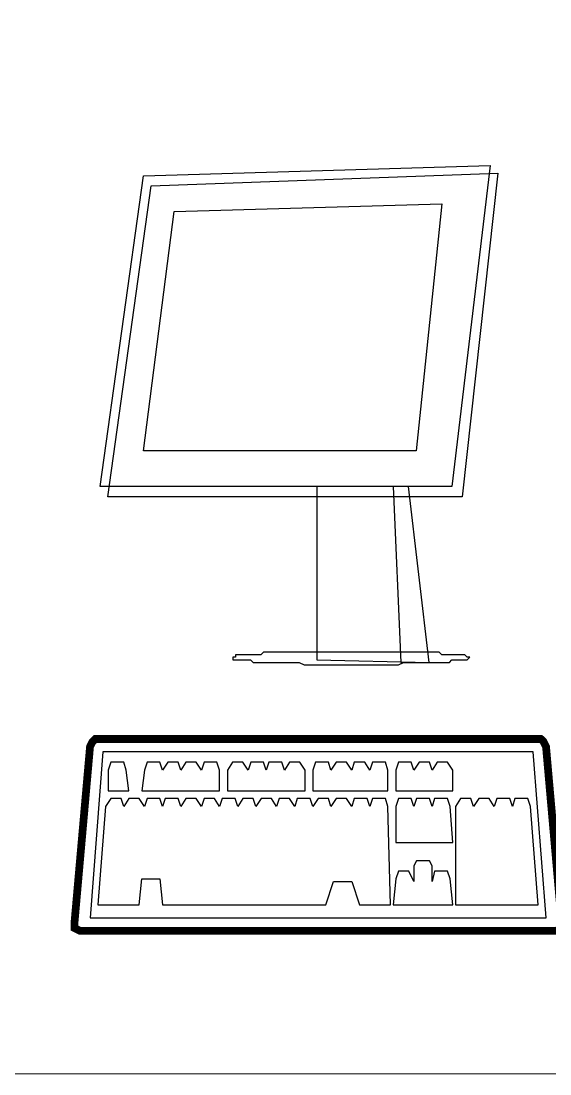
# Paper-space layout 'Sample Network Drawing - A1 Sheet' of a CAD drawing. Extents: x 49 to 806, y 22 to 564.
# Drawn here: x 374.92 to 395.42, y 305.87 to 346.7 of the extents above; entities that cross this region are included whole.
import ezdxf

# ---------------------------------------------------------------- set-up
doc = ezdxf.new("R2010")
doc.units = 0
for name, color, linetype, lineweight in [('G-ANNO-SYMB-EXST', 252, 'Continuous', 13), ('N-EQPM', 4, 'Continuous', 25), ('N-EQPM-EXST', 252, 'Continuous', 25)]:
    doc.layers.add(name, color=color, linetype=linetype, lineweight=lineweight)

psp = doc.layouts.new('Sample Network Drawing - A1 Sheet')

# ---------------------------------------------------------------- linework, layer by layer
at = {"layer": 'G-ANNO-SYMB-EXST', "ltscale": 10}
psp.add_lwpolyline([(321.726, 366.232), (472.061, 366.232), (472.061, 305.873), (321.726, 305.873)], close=True, dxfattribs=at)
at = {"layer": 'N-EQPM', "lineweight": 0}
psp.add_lwpolyline([(379.668, 330.034), (380.853, 339.319), (391.226, 339.616), (390.238, 330.034), (379.668, 330.034), (379.668, 330.034)], dxfattribs=at)
at = {"layer": 'N-EQPM-EXST', "lineweight": 30}
for points in [[(377.988, 328.651), (379.668, 340.702), (393.103, 341.098), (391.621, 328.651), (377.988, 328.651), (377.988, 328.651)], [(377.988, 328.651), (379.668, 340.702), (393.103, 341.098), (391.621, 328.651), (377.988, 328.651)], [(378.285, 328.255), (379.964, 340.307), (393.399, 340.801), (392.016, 328.255), (378.285, 328.255), (378.285, 328.255)], [(378.285, 328.255), (379.964, 340.307), (393.399, 340.801), (392.016, 328.255), (378.285, 328.255)], [(379.668, 330.034), (380.853, 339.319), (391.226, 339.616), (390.238, 330.034), (379.668, 330.034)], [(386.385, 328.651), (386.385, 321.933), (390.732, 321.834), (389.941, 328.651), (386.385, 328.651), (386.385, 328.651)], [(386.385, 328.651), (386.385, 321.933), (390.732, 321.834), (389.941, 328.651), (386.385, 328.651)], [(389.645, 321.834), (390.732, 321.834), (389.941, 328.651), (389.349, 328.651), (389.645, 321.834), (389.645, 321.834)], [(389.645, 321.834), (390.732, 321.834), (389.941, 328.651), (389.349, 328.651), (389.645, 321.834)], [(392.312, 322.032), (392.312, 322.032), (392.312, 322.032), (392.214, 322.032), (392.214, 322.032), (392.115, 322.131), (392.115, 322.131), (392.016, 322.131), (391.917, 322.131), (391.818, 322.131), (391.72, 322.131), (391.621, 322.131), (391.522, 322.131), (391.423, 322.131), (391.226, 322.131), (391.127, 322.23), (390.929, 322.23), (390.831, 322.23), (390.633, 322.23), (390.435, 322.23), (390.238, 322.23), (390.139, 322.23), (389.941, 322.23), (389.744, 322.23), (389.546, 322.23), (389.25, 322.23), (389.052, 322.23), (388.855, 322.23), (388.657, 322.23), (388.361, 322.23), (388.163, 322.23), (387.966, 322.23), (387.669, 322.23), (387.472, 322.23), (387.274, 322.23), (386.978, 322.23), (386.78, 322.23), (386.583, 322.23), (386.385, 322.23), (386.089, 322.23), (385.891, 322.23), (385.694, 322.23), (385.496, 322.23), (385.299, 322.23), (385.101, 322.23), (385.002, 322.23), (384.805, 322.23), (384.607, 322.23), (384.508, 322.23), (384.311, 322.23), (384.212, 322.131), (384.014, 322.131), (383.916, 322.131), (383.817, 322.131), (383.619, 322.131), (383.52, 322.131), (383.52, 322.131), (383.422, 322.131), (383.323, 322.131), (383.224, 322.131), (383.224, 322.032), (383.125, 322.032), (383.125, 322.032), (383.125, 322.032), (383.125, 322.032), (383.125, 322.032), (383.125, 322.032), (383.125, 321.933), (383.224, 321.933), (383.224, 321.933), (383.323, 321.933), (383.422, 321.933), (383.52, 321.933), (383.52, 321.933), (383.619, 321.933), (383.817, 321.933), (383.916, 321.834), (384.014, 321.834), (384.113, 321.834), (384.311, 321.834), (384.508, 321.834), (384.607, 321.834), (384.805, 321.834), (385.002, 321.834), (385.101, 321.834), (385.299, 321.834), (385.496, 321.834), (385.694, 321.834), (385.891, 321.736), (386.089, 321.736), (386.385, 321.736), (386.583, 321.736), (386.78, 321.736), (386.978, 321.736), (387.274, 321.736), (387.472, 321.736), (387.669, 321.736), (387.966, 321.736), (388.163, 321.736), (388.361, 321.736), (388.657, 321.736), (388.855, 321.736), (389.052, 321.736), (389.25, 321.736), (389.546, 321.736), (389.744, 321.834), (389.941, 321.834), (390.139, 321.834), (390.238, 321.834), (390.435, 321.834), (390.633, 321.834), (390.831, 321.834), (390.929, 321.834), (391.127, 321.834), (391.226, 321.834), (391.423, 321.834), (391.522, 321.834), (391.621, 321.933), (391.72, 321.933), (391.818, 321.933), (391.917, 321.933), (392.016, 321.933), (392.115, 321.933), (392.115, 321.933), (392.214, 321.933), (392.214, 321.933), (392.312, 322.032), (392.312, 322.032), (392.312, 322.032), (392.312, 322.032)], [(392.312, 322.032), (392.312, 322.032), (392.312, 322.032), (392.214, 322.032), (392.214, 322.032), (392.115, 322.131), (392.115, 322.131), (392.016, 322.131), (391.917, 322.131), (391.818, 322.131), (391.72, 322.131), (391.621, 322.131), (391.522, 322.131), (391.423, 322.131), (391.226, 322.131), (391.127, 322.23), (390.929, 322.23), (390.831, 322.23), (390.633, 322.23), (390.435, 322.23), (390.238, 322.23), (390.139, 322.23), (389.941, 322.23), (389.744, 322.23), (389.546, 322.23), (389.25, 322.23), (389.052, 322.23), (388.855, 322.23), (388.657, 322.23), (388.361, 322.23), (388.163, 322.23), (387.966, 322.23), (387.669, 322.23), (387.472, 322.23), (387.274, 322.23), (386.978, 322.23), (386.78, 322.23), (386.583, 322.23), (386.385, 322.23), (386.089, 322.23), (385.891, 322.23), (385.694, 322.23), (385.496, 322.23), (385.299, 322.23), (385.101, 322.23), (385.002, 322.23), (384.805, 322.23), (384.607, 322.23), (384.508, 322.23), (384.311, 322.23), (384.212, 322.131), (384.014, 322.131), (383.916, 322.131), (383.817, 322.131), (383.619, 322.131), (383.52, 322.131), (383.52, 322.131), (383.422, 322.131), (383.323, 322.131), (383.224, 322.131), (383.224, 322.032), (383.125, 322.032), (383.125, 322.032), (383.125, 322.032), (383.125, 322.032), (383.125, 322.032), (383.125, 322.032), (383.125, 321.933), (383.224, 321.933), (383.224, 321.933), (383.323, 321.933), (383.422, 321.933), (383.52, 321.933), (383.52, 321.933), (383.619, 321.933), (383.817, 321.933), (383.916, 321.834), (384.014, 321.834), (384.113, 321.834), (384.311, 321.834), (384.508, 321.834), (384.607, 321.834), (384.805, 321.834), (385.002, 321.834), (385.101, 321.834), (385.299, 321.834), (385.496, 321.834), (385.694, 321.834), (385.891, 321.736), (386.089, 321.736), (386.385, 321.736), (386.583, 321.736), (386.78, 321.736), (386.978, 321.736), (387.274, 321.736), (387.472, 321.736), (387.669, 321.736), (387.966, 321.736), (388.163, 321.736), (388.361, 321.736), (388.657, 321.736), (388.855, 321.736), (389.052, 321.736), (389.25, 321.736), (389.546, 321.736), (389.744, 321.834), (389.941, 321.834), (390.139, 321.834), (390.238, 321.834), (390.435, 321.834), (390.633, 321.834), (390.831, 321.834), (390.929, 321.834), (391.127, 321.834), (391.226, 321.834), (391.423, 321.834), (391.522, 321.834), (391.621, 321.933), (391.72, 321.933), (391.818, 321.933), (391.917, 321.933), (392.016, 321.933), (392.115, 321.933), (392.115, 321.933), (392.214, 321.933), (392.214, 321.933), (392.312, 322.032), (392.312, 322.032), (392.312, 322.032)]]:
    psp.add_lwpolyline(points, dxfattribs=at)
at = {"layer": 'N-EQPM-EXST', "ltscale": 3, "const_width": 0.301}
psp.add_lwpolyline([(395.069, 318.861), (377.79, 318.861), (377.689, 318.761), (377.589, 318.56), (376.986, 311.729), (376.986, 311.528), (377.187, 311.427), (395.672, 311.427), (395.873, 311.528), (395.873, 311.729), (395.27, 318.56), (395.17, 318.761), (395.069, 318.861), (395.069, 318.861)], dxfattribs=at)
at = {"layer": 'N-EQPM-EXST', "ltscale": 3}
for points in [[(377.589, 311.93), (395.27, 311.93), (394.768, 318.359), (378.091, 318.359), (377.589, 311.93), (377.589, 311.93)], [(379.096, 316.852), (378.995, 317.656), (378.995, 317.656), (378.895, 317.957), (378.393, 317.957), (378.292, 317.656), (378.292, 316.852), (379.096, 316.852), (379.096, 316.852)], [(381.909, 317.656), (381.708, 317.957), (381.306, 317.957), (381.105, 317.656), (381.005, 317.957), (380.603, 317.957), (380.402, 317.656), (380.301, 317.957), (379.799, 317.957), (379.699, 317.656), (379.598, 316.852), (382.612, 316.852), (382.612, 317.656), (382.512, 317.957), (382.009, 317.957), (381.909, 317.656), (381.909, 317.656)], [(385.124, 317.656), (385.023, 317.957), (384.521, 317.957), (384.42, 317.656), (384.32, 317.957), (383.818, 317.957), (383.717, 317.656), (383.516, 317.957), (383.114, 317.957), (382.913, 317.656), (382.913, 316.852), (385.927, 316.852), (385.927, 317.656), (385.726, 317.957), (385.325, 317.957), (385.124, 317.656), (385.124, 317.656)], [(388.439, 317.656), (388.238, 317.957), (387.836, 317.957), (387.736, 317.656), (387.535, 317.957), (387.133, 317.957), (386.932, 317.656), (386.831, 317.957), (386.329, 317.957), (386.229, 317.656), (386.229, 316.852), (389.142, 316.852), (389.142, 317.656), (389.042, 317.957), (388.539, 317.957), (388.439, 317.656), (388.439, 317.656)], [(391.654, 317.656), (391.453, 317.957), (391.051, 317.957), (390.85, 317.656), (390.749, 317.957), (390.348, 317.957), (390.147, 317.656), (390.046, 317.957), (389.544, 317.957), (389.443, 317.656), (389.443, 316.852), (391.654, 316.852), (391.654, 317.656), (391.654, 317.656)], [(378.192, 316.249), (377.89, 312.432), (379.498, 312.432), (379.598, 313.436), (380.301, 313.436), (380.402, 312.432), (386.731, 312.432), (387.032, 313.336), (387.736, 313.336), (388.037, 312.432), (389.243, 312.432), (389.142, 316.249), (389.042, 316.551), (388.539, 316.551), (388.439, 316.249), (388.338, 316.551), (387.836, 316.551), (387.736, 316.249), (387.535, 316.551), (387.133, 316.551), (386.932, 316.249), (386.831, 316.551), (386.43, 316.551), (386.229, 316.249), (386.128, 316.551), (385.626, 316.551), (385.525, 316.249), (385.325, 316.551), (384.923, 316.551), (384.822, 316.249), (384.621, 316.551), (384.219, 316.551), (384.019, 316.249), (383.918, 316.551), (383.516, 316.551), (383.315, 316.249), (383.215, 316.551), (382.713, 316.551), (382.612, 316.249), (382.411, 316.551), (382.009, 316.551), (381.909, 316.249), (381.708, 316.551), (381.306, 316.551), (381.105, 316.249), (381.005, 316.551), (380.502, 316.551), (380.402, 316.249), (380.301, 316.551), (379.799, 316.551), (379.699, 316.249), (379.498, 316.551), (379.096, 316.551), (378.895, 316.249), (378.795, 316.551), (378.393, 316.551), (378.192, 316.249), (378.192, 316.249)], [(391.553, 316.249), (391.453, 316.551), (390.95, 316.551), (390.85, 316.249), (390.749, 316.551), (390.247, 316.551), (390.147, 316.249), (390.046, 316.551), (389.544, 316.551), (389.443, 316.249), (389.443, 314.843), (391.654, 314.843), (391.553, 316.249), (391.553, 316.249)], [(393.964, 316.249), (393.864, 316.551), (393.361, 316.551), (393.261, 316.249), (393.06, 316.551), (392.658, 316.551), (392.457, 316.249), (392.357, 316.551), (391.955, 316.551), (391.754, 316.249), (391.754, 312.432), (394.969, 312.432), (394.667, 316.249), (394.567, 316.551), (394.065, 316.551), (393.964, 316.249), (393.964, 316.249)], [(391.553, 313.436), (391.453, 313.738), (390.95, 313.738), (390.85, 313.336), (390.85, 313.939), (390.749, 314.14), (390.247, 314.14), (390.147, 313.939), (390.147, 313.336), (389.946, 313.738), (389.544, 313.738), (389.443, 313.436), (389.343, 312.432), (391.654, 312.432), (391.553, 313.436), (391.553, 313.436)]]:
    psp.add_lwpolyline(points, dxfattribs=at)

doc.saveas('drawing.dxf')
